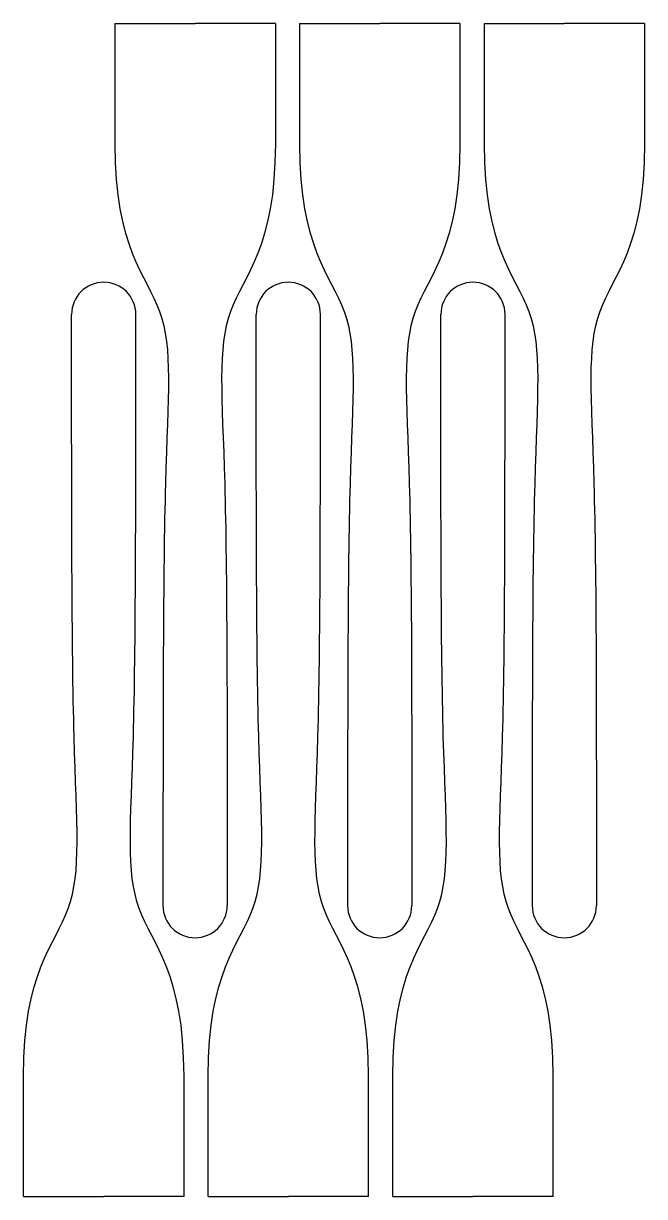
# Model space of a CAD drawing. Header units: inches. Extents: x -1 to 6.7, y 0 to 14.6.
import ezdxf

# ---------------------------------------------------------------- set-up
doc = ezdxf.new("R2010")
doc.units = ezdxf.units.IN
doc.layers.get('0').update_dxf_attribs({"linetype": 'CONTINUOUS', "lineweight": 25, "true_color": 0x000000})

msp = doc.modelspace()

# ---------------------------------------------------------------- linework, layer by layer
for p, q in [((4.438, 14.627), (3.438, 14.627)), ((4.438, 14.627), (4.438, 13.127)), ((4.738, 14.627), (4.738, 13.127)), ((4.738, 14.627), (5.738, 14.627)), ((0.138, 14.627), (0.138, 13.127)), ((0.138, 14.627), (1.138, 14.627)), ((2.138, 14.627), (1.138, 14.627)), ((2.138, 14.627), (2.138, 13.127)), ((2.438, 14.627), (2.438, 13.127)), ((2.438, 14.627), (3.438, 14.627)), ((6.738, 14.627), (5.738, 14.627)), ((6.738, 14.627), (6.738, 13.127)), ((-1, 0), (-1, 1.5)), ((1, 0), (1, 1.5)), ((1.3, 0), (1.3, 1.5)), ((3.3, 0), (3.3, 1.5)), ((3.6, 0), (3.6, 1.5)), ((5.6, 0), (5.6, 1.5)), ((-1, 0), (0, 0)), ((1, 0), (0, 0)), ((1.3, 0), (2.3, 0)), ((3.3, 0), (2.3, 0)), ((3.6, 0), (4.6, 0)), ((5.6, 0), (4.6, 0))]:
    msp.add_line(p, q)
for centre, start, end in [((0, 11), 90, 180), ((0, 11), 360, 90), ((2.3, 11), 90, 180), ((2.3, 11), 360, 90), ((4.6, 11), 90, 180), ((4.6, 11), 360, 90), ((1.138, 3.627), 180, 270), ((1.138, 3.627), 270, 0), ((3.438, 3.627), 180, 270), ((3.438, 3.627), 270, 0), ((5.738, 3.627), 180, 270), ((5.738, 3.627), 270, 0)]:
    msp.add_arc(centre, 0.4, start, end)
for points in [[(0.138, 13.127), (0.138, 11.827), (0.924, 11.154), (0.738, 9.427), (0.738, 6.127), (0.738, 3.627)], [(2.138, 13.127), (2.138, 11.827), (1.351, 11.154), (1.538, 9.427), (1.538, 6.127), (1.538, 3.627)], [(2.438, 13.127), (2.438, 11.827), (3.224, 11.154), (3.038, 9.427), (3.038, 6.127), (3.038, 3.627)], [(4.438, 13.127), (4.438, 11.827), (3.651, 11.154), (3.838, 9.427), (3.838, 6.127), (3.838, 3.627)], [(4.738, 13.127), (4.738, 11.827), (5.524, 11.154), (5.338, 9.427), (5.338, 6.127), (5.338, 3.627)], [(6.738, 13.127), (6.738, 11.827), (5.951, 11.154), (6.138, 9.427), (6.138, 6.127), (6.138, 3.627)], [(-1, 1.5), (-1, 2.8), (-0.214, 3.472), (-0.4, 5.2), (-0.4, 8.5), (-0.4, 11)], [(1, 1.5), (1, 2.8), (0.214, 3.472), (0.4, 5.2), (0.4, 8.5), (0.4, 11)], [(1.3, 1.5), (1.3, 2.8), (2.086, 3.472), (1.9, 5.2), (1.9, 8.5), (1.9, 11)], [(3.3, 1.5), (3.3, 2.8), (2.514, 3.472), (2.7, 5.2), (2.7, 8.5), (2.7, 11)], [(3.6, 1.5), (3.6, 2.8), (4.386, 3.472), (4.2, 5.2), (4.2, 8.5), (4.2, 11)], [(5.6, 1.5), (5.6, 2.8), (4.814, 3.472), (5, 5.2), (5, 8.5), (5, 11)]]:
    msp.add_open_spline(points, degree=3)

doc.saveas('drawing.dxf')
